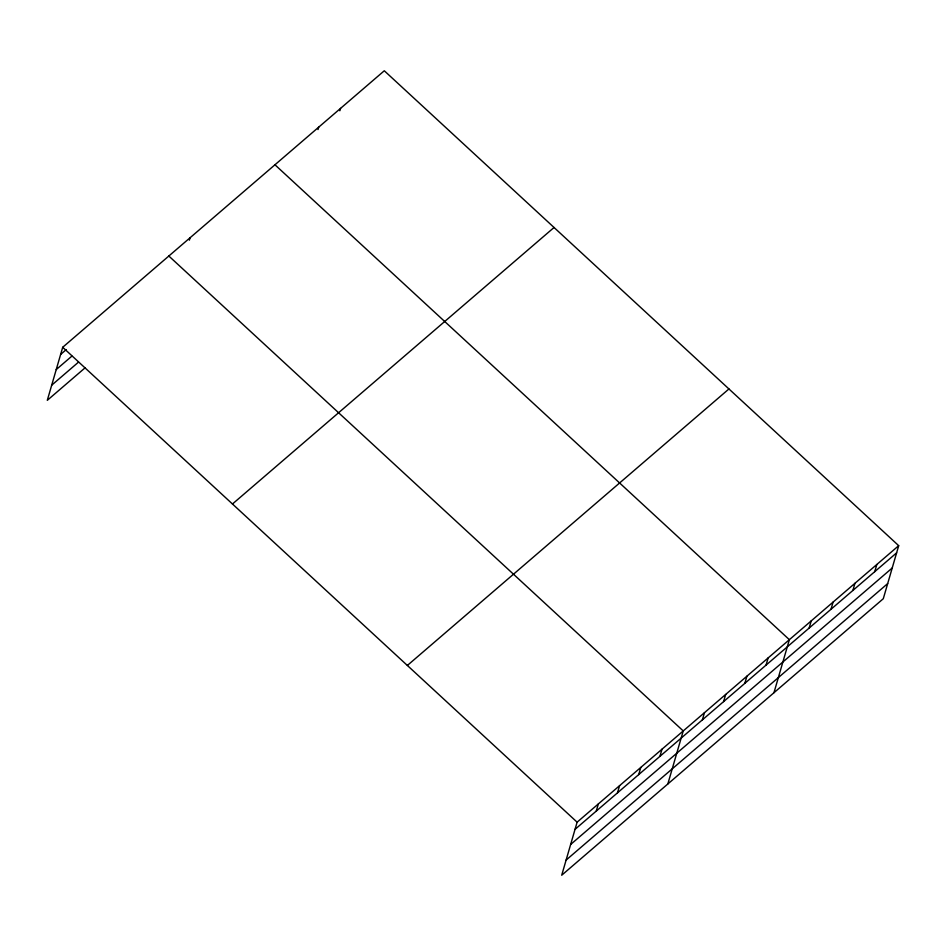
<?xml version="1.0" encoding="UTF-8"?>
<svg xmlns="http://www.w3.org/2000/svg" width="946" height="946" viewBox="0 0 946 946"><rect width="100%" height="100%" fill="white"/><g stroke="black" fill="none" stroke-linecap="round" stroke-linejoin="round"><path stroke-width="1.42" d="M898.7 545.676L577.119 822.18L561.711 875.227L883.292 598.723L898.7 545.676L384.289 70.773L62.708 347.277L47.3 400.324L85.282 367.663M189.366 240.166L190.063 237.777M317.998 129.567L318.696 127.178M339.862 110.765L340.56 108.376M596.264 811.1L598.345 803.934M617.49 792.854L619.571 785.677M638.704 774.597L640.797 767.431M659.93 756.351L662.011 749.185M667.829 783.986L683.237 730.927L168.837 256.023M702.381 719.859L704.463 712.681M723.607 701.601L725.688 694.435M744.833 683.355L746.914 676.189M766.059 665.109L768.14 657.931M773.946 692.732L789.366 639.685L274.955 164.781M809.149 628.061L811.23 620.883M831.014 609.259L833.095 602.082M852.878 590.458L854.959 583.28M874.754 571.656L876.836 564.478M60.627 354.443L66.22 349.642M56.228 369.579L71.872 356.134M51.699 385.188L78.506 362.129M232.468 503.993L554.049 227.489M407.359 665.464L728.94 388.96M575.038 829.346L896.619 552.854M570.639 844.482L892.22 567.99M566.11 860.091L887.691 583.587M62.708 347.277L577.119 822.18"/></g></svg>
